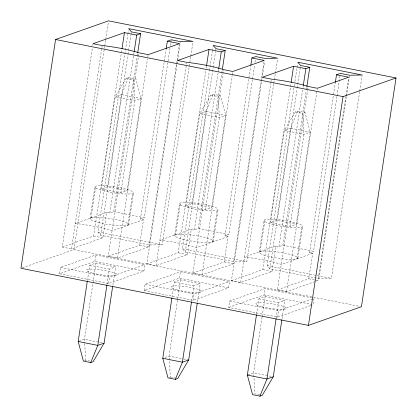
<?xml version="1.0" encoding="UTF-8"?>
<svg xmlns="http://www.w3.org/2000/svg" width="417" height="417" viewBox="0 0 417 417"><rect width="100%" height="100%" fill="white"/><g stroke="black" fill="none" stroke-linecap="round" stroke-linejoin="round"><path stroke-width="0.31" stroke-dasharray="2.08 1.56" d="M169.995 48.143L144.35 217.726L113.7 211.638L109.775 213.019L106.71 212.409L102.869 237.831L71.463 248.881L62.269 247.057L92.345 48.205M92.73 45.63L92.928 44.343M59.527 273.776L60.491 267.422L95.816 254.985L144.85 264.727L143.891 271.081L108.561 283.518L59.527 273.776L94.857 261.339L143.891 271.081M71.463 248.881L102.123 46.167M22.19 267.85L73.965 249.627L104.672 46.553M104.771 45.912L105.647 40.131M105.746 39.485L108.368 22.137M90.098 218.67L94.899 186.894M91.01 217.94L95.816 186.164M62.269 247.057L93.674 236.001L121.311 53.24M121.41 52.599L121.894 49.378M87.398 280.61L89.723 265.233L96.004 263.023L115.618 266.916L112.809 285.499M101.258 188.974L115.191 96.827L126.169 78.292L128.525 77.458L135.879 78.922L141.087 98.511L127.149 190.658L120.867 192.868L101.258 188.974L107.534 186.764L127.149 190.658M190.684 56.858L162.265 244.769L149.698 244.972L100.664 235.23L97.906 231.982L124.772 54.366M124.865 53.725L127.784 34.418M127.883 33.772L128.467 29.915M94.857 261.339L95.816 254.985M96.004 263.023L84.469 339.282L84.703 343.092M107.534 186.764L121.472 94.617L128.525 77.458M100.664 235.23L127.915 55.044M128.009 54.398L128.499 51.182M128.592 50.535L130.933 35.091M131.027 34.449L131.319 32.521M109.775 213.019L134.06 52.427M113.7 211.638L137.115 56.827M137.209 56.186L137.6 53.616M176.474 64.197L148.838 246.963L117.432 258.014L108.243 256.189L138.897 53.475M107.013 284.509L109.337 269.127L115.618 266.916M120.867 192.868L134.806 100.721L133.523 79.751L135.879 78.922M108.561 283.518L109.525 277.164L144.85 264.727M117.432 258.014L147.509 59.162M147.899 56.592L148.092 55.305M127.784 225.243L132.59 193.467M128.702 224.513L133.503 192.737M108.243 256.189L139.643 245.139L143.484 219.717L140.42 219.107L166.07 49.524M170.381 45.573L170.772 43.003M170.871 42.357L171.163 40.433M176.573 63.556L179.492 44.249M252.348 79.72L228.933 234.531L198.283 228.443L194.358 229.824L191.294 229.214L187.452 254.636L156.047 265.686L146.857 263.862L177.433 61.565M177.533 60.924L180.352 42.258M144.115 290.581L145.074 284.227L180.399 271.79L229.439 281.532L228.474 287.886L193.149 300.323L144.115 290.581L179.44 278.144L228.474 287.886M156.047 265.686L186.707 62.972M190.783 56.212L192.925 42.054M174.681 235.475L179.487 203.699M175.593 234.74L180.399 202.964M146.857 263.862L178.257 252.806L205.8 70.687M206.191 68.112L206.483 66.183M171.981 297.415L174.306 282.033L180.587 279.823L200.202 283.722L197.392 302.304M185.841 205.779L199.774 113.632L210.752 95.092L213.108 94.263L220.463 95.728L225.67 115.316L211.737 207.463L205.456 209.673L185.841 205.779L192.122 203.564L211.737 207.463M273.714 83.958L246.848 261.568L234.281 261.777L185.247 252.035L182.49 248.787L209.355 71.171M209.449 70.525L212.373 51.223M212.467 50.577L213.15 46.073M179.44 278.144L180.399 271.79M177.486 300.329L169.057 356.082L170.339 377.057L169.161 377.468M177.585 299.693L180.587 279.823M192.122 203.564L206.055 111.422L213.108 94.263M185.247 252.035L213.082 67.987M213.181 67.34L215.516 51.896M215.615 51.255L215.907 49.321M194.358 229.824L218.649 69.232M198.283 228.443L221.698 73.632M221.797 72.985L222.183 70.421M263.982 61.695L233.421 263.768L202.021 274.819L192.826 272.994L223.481 70.28M191.596 301.314L193.921 285.932L200.202 283.722M205.456 209.673L219.389 117.526L218.107 96.556L220.463 95.728M193.149 300.323L194.108 293.964L229.439 281.532M202.021 274.819L232.191 75.326M232.285 74.679L232.676 72.105M212.373 242.048L217.174 210.272M213.285 241.313L218.091 209.542M192.826 272.994L224.226 261.939L228.073 236.522L225.008 235.913L250.653 66.324M252.441 79.074L254.578 64.943M254.969 62.373L255.454 59.162M336.931 96.52L313.516 251.331L282.872 245.243L278.947 246.624L275.882 246.02L272.035 271.436L240.635 282.491L231.44 280.662L262.095 77.953M262.408 75.795L264.55 61.638M310.623 305.546L277.732 317.123L228.698 307.381L229.658 301.027L264.988 288.595L312.745 298.082M240.635 282.491L270.805 82.988M270.904 82.347L271.29 79.777M273.807 83.311L275.267 73.658M275.366 73.017L277.508 58.86M259.265 252.275L264.07 220.504M260.182 251.545L264.983 219.769M231.44 280.662L262.84 269.611L291.066 82.988M256.564 314.22L258.894 298.838L265.176 296.628L284.785 300.527L281.975 319.109M270.424 222.579L284.363 130.432L295.335 111.897L297.691 111.068L305.046 112.527L310.253 132.121L296.32 224.268L290.039 226.478L270.424 222.579L276.706 220.369L296.32 224.268M359.657 91.75L331.437 278.374L318.864 278.577L269.83 268.84L267.078 265.587L294.522 84.114M294.913 81.539L296.956 68.023M297.055 67.382L297.639 63.52M228.698 307.381L264.024 294.949L264.988 288.595M262.074 317.134L253.64 372.887L253.875 376.702M262.168 316.493L265.176 296.628M276.706 220.369L290.644 128.222L297.691 111.068M269.83 268.84L297.081 88.649M297.18 88.008L300.49 66.126M278.947 246.624L302.648 89.89M303.039 87.32L303.232 86.032M282.872 245.243L306.281 90.432M306.38 89.791L306.771 87.221M345.839 96.52L318.004 280.568L286.604 291.624L277.409 289.794L307.584 90.296M307.678 89.65L308.069 87.085M276.179 318.114L278.509 302.737L284.785 300.527M290.039 226.478L303.977 134.331L302.69 113.356L305.046 112.527M277.732 317.123L278.692 310.769L312.802 298.765M286.604 291.624L317.259 88.91M296.956 258.853L301.762 227.077M297.868 258.118L302.674 226.342M277.409 289.794L308.815 278.744L312.656 253.322L309.591 252.718L335.237 83.129M337.03 95.879L340.037 75.967M314.022 298.337L313.058 304.691L311.233 305.333M345.938 95.879L348.565 78.5M318.864 278.577L346.412 96.457M346.506 95.816L349.524 75.868M359.756 91.104L362.092 75.659M106.71 212.409L75.31 223.465A39.042 6.109 8.6 0 1 112.084 230.768L143.484 219.717M140.42 219.107L144.35 217.726M191.294 229.214L159.893 240.265A39.042 6.109 8.6 0 1 196.668 247.573L228.073 236.522M225.008 235.913L228.933 234.531M275.882 246.02L244.477 257.07A39.042 6.109 8.6 0 1 281.256 264.378L312.656 253.322M309.591 252.718L313.516 251.331M78.761 341.288L84.469 339.282L104.083 343.175M84.578 360.669L85.756 360.252L90.046 361.106M165.059 357.489L169.057 356.082L182.974 358.849M247.933 374.899L253.64 372.887L272.619 376.655M126.169 78.292L133.523 79.751M210.752 95.092L218.107 96.556M295.335 111.897L302.69 113.356M97.906 231.982L162.265 244.769M182.49 248.787L246.848 261.568M267.078 265.587L331.437 278.374M93.674 236.001L102.869 237.831M139.643 245.139L148.838 246.963M178.257 252.806L187.452 254.636M224.226 261.939L233.421 263.768M262.84 269.611L272.035 271.436M308.815 278.744L314.329 279.838M314.939 279.963L318.004 280.568M73.965 249.627L312.88 297.086M313.516 297.217L360.152 306.479M264.024 294.949L311.786 304.436M89.723 265.233L109.337 269.127M174.306 282.033L193.921 285.932M258.894 298.838L278.509 302.737M60.491 267.422L109.525 277.164M145.074 284.227L194.108 293.964M229.658 301.027L278.692 310.769M183.605 358.974L188.036 359.855M170.339 377.057L175.244 378.031M259.827 394.836L254.923 393.862L253.911 377.338M84.745 343.728L85.756 360.252M121.472 94.617L115.191 96.827L134.806 100.721L141.087 98.511L121.472 94.617M206.055 111.422L199.774 113.632L219.389 117.526L225.67 115.316L206.055 111.422M290.644 128.222L284.363 130.432L303.977 134.331L310.253 132.121L290.644 128.222M92.809 273.135A15.617 2.445 8.6 0 0 117.094 274.923A15.617 2.445 8.6 0 0 95.227 269.231A15.617 2.445 8.6 0 0 92.809 273.135M177.392 289.94A15.617 2.445 8.6 0 0 201.677 291.723A15.617 2.445 8.6 0 0 179.816 286.036A15.617 2.445 8.6 0 0 177.392 289.94M261.975 306.74A15.617 2.445 8.6 0 0 286.26 308.528A15.617 2.445 8.6 0 0 264.399 302.841A15.617 2.445 8.6 0 0 261.975 306.74M98.271 222.475A19.521 3.055 8.6 0 0 128.624 224.706A19.521 3.055 8.6 0 0 101.3 217.591A19.521 3.055 8.6 0 0 98.271 222.475M103.072 190.699A19.521 3.055 8.6 0 0 133.43 192.93A19.521 3.055 8.6 0 0 106.106 185.82A19.521 3.055 8.6 0 0 103.072 190.699M182.855 239.275A19.521 3.055 8.6 0 0 213.212 241.511A19.521 3.055 8.6 0 0 185.883 234.396A19.521 3.055 8.6 0 0 182.855 239.275M187.66 207.499A19.521 3.055 8.6 0 0 218.018 209.735A19.521 3.055 8.6 0 0 190.689 202.62A19.521 3.055 8.6 0 0 187.66 207.499M267.438 256.08A19.521 3.055 8.6 0 0 297.795 258.311A19.521 3.055 8.6 0 0 270.466 251.201A19.521 3.055 8.6 0 0 267.438 256.08M272.244 224.304A19.521 3.055 8.6 0 0 302.601 226.54A19.521 3.055 8.6 0 0 275.272 219.425A19.521 3.055 8.6 0 0 272.244 224.304"/><path stroke-width="0.63" d="M55.57 39.5L20.97 268.277L308.439 325.385L361.43 306.735L396.03 77.958L108.561 20.85L55.57 39.5L343.035 96.608L396.03 77.958M121.993 48.737L124.428 32.646L136.687 35.085L140.612 33.699L137.699 52.975M112.71 286.14L104.083 343.175L93.111 361.716L90.755 362.545L83.4 361.08L78.188 341.492L87.299 281.251M134.159 51.786L136.687 35.085M106.914 285.15L97.802 345.385L90.755 362.545M166.169 48.878L167.332 41.174L171.257 39.787L180.452 41.617L193.019 41.413L128.66 28.627L131.418 31.874L140.612 33.699M206.577 65.542L209.011 49.451L221.271 51.885L225.196 50.504L222.381 69.133M197.293 302.945L188.672 359.98L177.694 378.516L175.338 379.345L167.983 377.885L162.776 358.292L171.887 298.056M218.743 68.586L221.271 51.885M191.497 301.955L182.391 362.191L175.338 379.345M250.846 65.042L251.915 57.973L255.845 56.592L265.035 58.422L277.607 58.213L213.249 45.427L216.001 48.68L225.196 50.504M291.165 82.342L293.599 66.256L305.854 68.69L309.779 67.309L306.865 86.58M281.882 319.75L273.255 376.786L262.277 395.321L259.921 396.15L252.566 394.691L247.359 375.097L256.471 314.861M303.331 85.391L305.854 68.69M276.085 318.755L266.974 378.996L259.921 396.15M335.336 82.488L336.503 74.779L340.428 73.397L349.623 75.222L362.191 75.018L297.832 62.232L300.589 65.479L309.779 67.309M308.439 325.385L343.035 96.608M124.428 32.646L93.027 43.702L102.217 45.526A39.042 6.109 8.6 0 1 138.997 52.834L148.191 54.658L179.591 43.608L167.332 41.174M209.011 49.451L177.611 60.507L186.806 62.331A39.042 6.109 8.6 0 1 223.58 69.639L232.775 71.463L264.175 60.408L251.915 57.973M293.599 66.256L262.194 77.307L271.389 79.136A39.042 6.109 8.6 0 1 308.163 86.439L317.358 88.268L348.763 77.213L336.503 74.779M104.083 343.175L97.802 345.385L78.188 341.492M188.672 359.98L182.391 362.191L162.776 358.292M273.255 376.786L266.974 378.996L247.359 375.097"/></g></svg>
